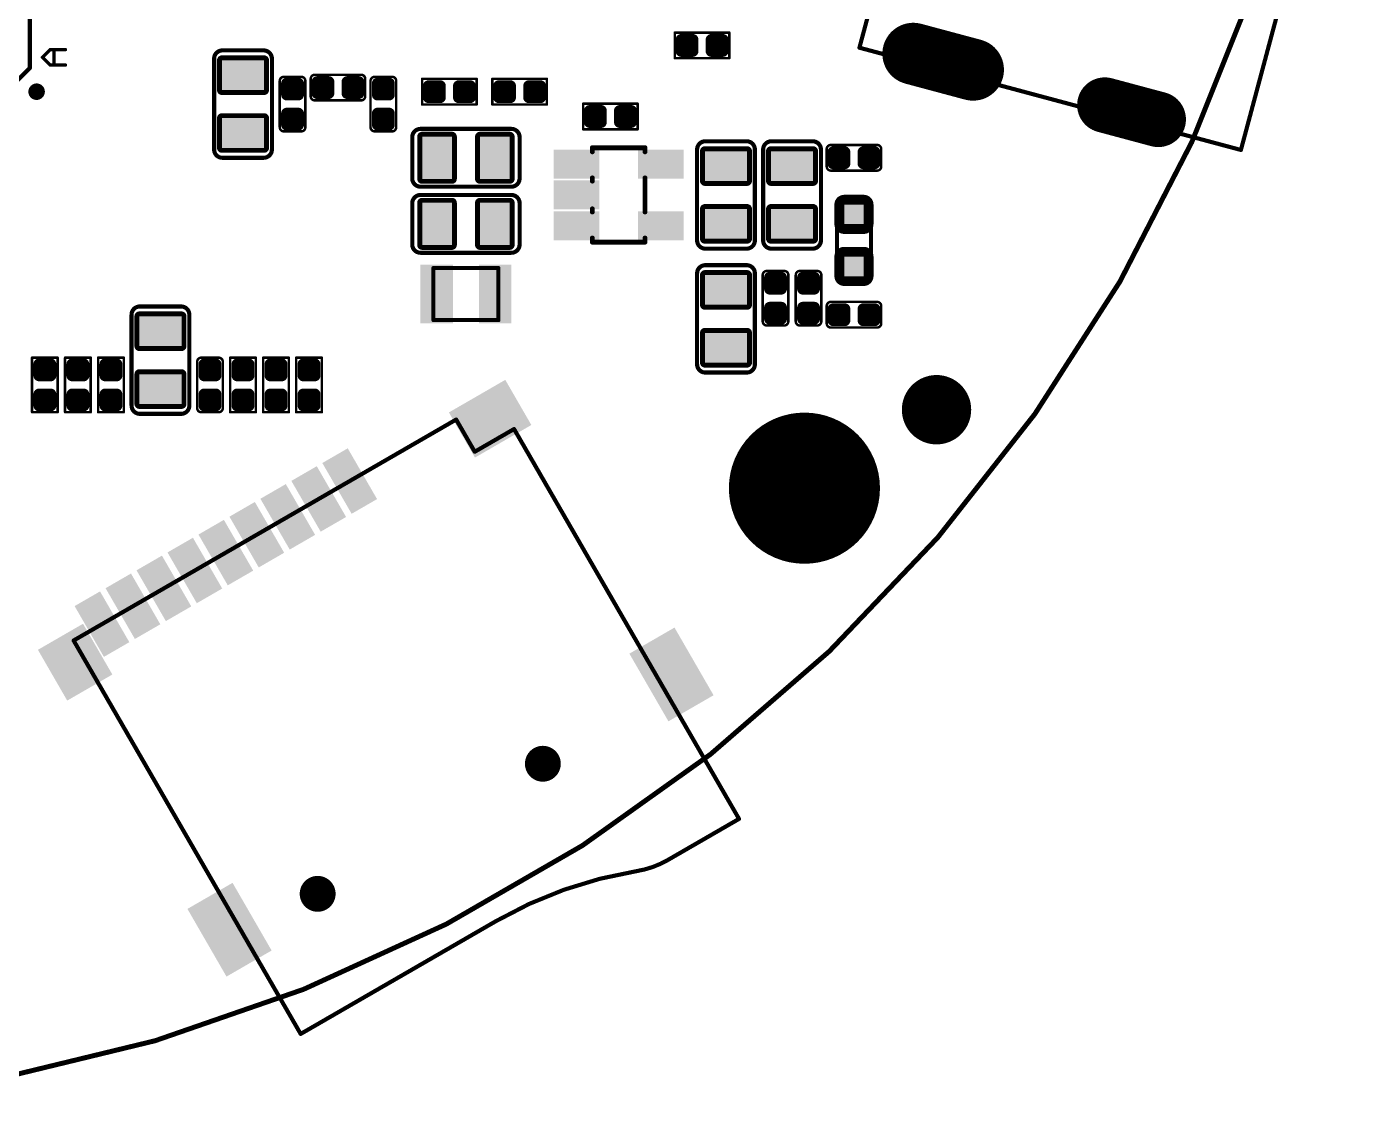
# Model space of a CAD drawing. Extents: x -51 to 158, y -52 to 51.
# Drawn here: x 10.37 to 51.66, y -50.88 to -17.56 of the extents above; entities that cross this region are included whole.
import ezdxf

# ---------------------------------------------------------------- set-up
doc = ezdxf.new("R2010")
doc.units = 0
for name, color, linetype in [('20', 213, 'CONTINUOUS'), ('21', 253, 'CONTINUOUS'), ('25', 253, 'CONTINUOUS'), ('29', 253, 'CONTINUOUS')]:
    doc.layers.add(name, color=color, linetype=linetype)

# ---------------------------------------------------------------- blocks, each defined once
blk = doc.blocks.new('RECT195072X256032R25')
at = {"const_width": 0.1524}
blk.add_lwpolyline([(0.5334, -0.6477), (0.5334, 0.6477, 0.4142), (0.4572, 0.7239), (-0.4572, 0.7239, 0.4142), (-0.5334, 0.6477), (-0.5334, -0.6477, 0.4142), (-0.4572, -0.7239), (0.4572, -0.7239, 0.4142)], format="xyb", close=True, dxfattribs=at)
blk.add_solid([(-0.4826, -0.6731), (0.4826, -0.6731), (-0.4826, 0.6731), (0.4826, 0.6731)])
blk = doc.blocks.new('RECT112512X112512R50')
at = {"const_width": 0.1758}
blk.add_lwpolyline([(0.2637, -0.1758), (0.2637, 0.1758, 0.4142), (0.1758, 0.2637), (-0.1758, 0.2637, 0.4142), (-0.2637, 0.1758), (-0.2637, -0.1758, 0.4142), (-0.1758, -0.2637), (0.1758, -0.2637, 0.4142)], format="xyb", close=True, dxfattribs=at)
blk.add_solid([(-0.2012, -0.2012), (0.2012, -0.2012), (-0.2012, 0.2012), (0.2012, 0.2012)])
blk = doc.blocks.new('RECT192512X192512R50')
at = {"const_width": 0.3008}
blk.add_lwpolyline([(0.4512, -0.3008), (0.4512, 0.3008, 0.4142), (0.3008, 0.4512), (-0.3008, 0.4512, 0.4142), (-0.4512, 0.3008), (-0.4512, -0.3008, 0.4142), (-0.3008, -0.4512), (0.3008, -0.4512, 0.4142)], format="xyb", close=True, dxfattribs=at)
blk.add_solid([(-0.3262, -0.3262), (0.3262, -0.3262), (-0.3262, 0.3262), (0.3262, 0.3262)])
blk = doc.blocks.new('PIE')
at = {"const_width": 0.5}
blk.add_lwpolyline([(0, -0.25, 1), (0, 0.25, 1), (0, -0.25)], format="xyb", dxfattribs=at)
blk = doc.blocks.new('RECT')
blk.add_solid([(-0.5, -0.5), (0.5, -0.5), (-0.5, 0.5), (0.5, 0.5)])
blk = doc.blocks.new('LONGP100')
at = {"const_width": 1}
blk.add_lwpolyline([(-0.5, 0), (0.5, 0)], dxfattribs=at)
at = {"const_width": 0.5}
for points in [[(-0.5, 0.25, 1), (-0.5, -0.25)], [(0.5, -0.25, 1), (0.5, 0.25)]]:
    blk.add_lwpolyline(points, format="xyb", dxfattribs=at)
blk = doc.blocks.new('ROUNDP')
at = {"const_width": 0.5}
blk.add_lwpolyline([(0, -0.25, 1), (0, 0.25, 1), (0, -0.25)], format="xyb", dxfattribs=at)

msp = doc.modelspace()

# ---------------------------------------------------------------- linework, layer by layer
at = {"layer": '20', "const_width": 0.1524}
msp.add_lwpolyline([(0, -50.8, 1), (0, 50.8, 1), (0, -50.8)], format="xyb", dxfattribs=at)
at = {"layer": '20'}
for centre in [(26.2429, -40.2243), (19.3147, -44.2243)]:
    msp.add_circle(centre, 0.45, dxfattribs=at)
at = {"layer": '21'}
for points, const_width in [([(10.46, -18.8282), (10.46, 1.65)], 0.127), ([(51.6005, -6.8605), (47.7182, -21.3494)], 0.127), ([(35.9822, -18.2048), (36.3705, -16.7559)], 0.127), ([(30.3014, -17.7404), (31.9794, -17.7404)], 0.0762), ([(30.3014, -18.5294), (30.3014, -17.7404)], 0.0762), ([(31.9794, -17.7404), (31.9794, -18.5294)], 0.0762), ([(47.7182, -21.3494), (35.9822, -18.2048)], 0.127), ([(10.8452, -18.5011), (11.0825, -18.2639)], 0.1016), ([(11.0825, -18.7384), (10.8452, -18.5011)], 0.1016), ([(11.0825, -18.2639), (11.557, -18.2639)], 0.1016), ([(11.2011, -18.7384), (11.2011, -18.2639)], 0.1016), ([(16.129, -21.336), (16.129, -18.542)], 0.127), ([(16.383, -18.288), (17.653, -18.288)], 0.127), ([(17.907, -18.542), (17.907, -21.336)], 0.127), ([(31.9794, -18.5294), (30.3014, -18.5294)], 0.0762), ([(9.9382, -19.35), (10.46, -18.8282)], 0.127), ([(11.557, -18.7384), (11.0825, -18.7384)], 0.1016), ([(18.1475, -20.651), (18.1475, -19.227)], 0.0762), ([(18.2745, -19.1), (18.8095, -19.1)], 0.0762), ([(18.9365, -19.227), (18.9365, -20.651)], 0.0762), ([(19.1, -19.6985), (19.1, -19.1635)], 0.0762), ([(19.227, -19.0365), (20.651, -19.0365)], 0.0762), ([(20.778, -19.1635), (20.778, -19.6985)], 0.0762), ([(20.9415, -20.651), (20.9415, -19.227)], 0.0762), ([(21.0685, -19.1), (21.6035, -19.1)], 0.0762), ([(21.7305, -19.227), (21.7305, -20.651)], 0.0762), ([(22.529, -19.9525), (22.529, -19.1635)], 0.0762), ([(22.529, -19.1635), (24.207, -19.1635)], 0.0762), ([(24.207, -19.1635), (24.207, -19.9525)], 0.0762), ([(24.688, -19.9525), (24.688, -19.1635)], 0.0762), ([(24.688, -19.1635), (26.366, -19.1635)], 0.0762), ([(26.366, -19.1635), (26.366, -19.9525)], 0.0762), ([(20.651, -19.8255), (19.227, -19.8255)], 0.0762), ([(24.207, -19.9525), (22.529, -19.9525)], 0.0762), ([(26.366, -19.9525), (24.688, -19.9525)], 0.0762), ([(27.482, -20.7145), (27.482, -19.9255)], 0.0762), ([(27.482, -19.9255), (29.16, -19.9255)], 0.0762), ([(29.16, -19.9255), (29.16, -20.7145)], 0.0762), ([(22.479, -20.701), (25.273, -20.701)], 0.127), ([(18.8095, -20.778), (18.2745, -20.778)], 0.0762), ([(21.6035, -20.778), (21.0685, -20.778)], 0.0762), ([(22.225, -22.225), (22.225, -20.955)], 0.127), ([(25.527, -20.955), (25.527, -22.225)], 0.127), ([(29.16, -20.7145), (27.482, -20.7145)], 0.0762), ([(31.242, -21.082), (32.512, -21.082)], 0.127), ([(33.274, -21.082), (34.544, -21.082)], 0.127), ([(27.7646, -21.283), (29.3854, -21.283)], 0.1524), ([(27.7646, -21.4054), (27.7646, -21.283)], 0.1524), ([(29.3854, -21.283), (29.3854, -21.4054)], 0.1524), ([(30.988, -24.13), (30.988, -21.336)], 0.127), ([(32.766, -21.336), (32.766, -24.13)], 0.127), ([(33.02, -24.13), (33.02, -21.336)], 0.127), ([(34.798, -21.336), (34.798, -24.13)], 0.127), ([(34.975, -21.8575), (34.975, -21.3225)], 0.0762), ([(35.102, -21.1955), (36.526, -21.1955)], 0.0762), ([(36.653, -21.3225), (36.653, -21.8575)], 0.0762), ([(17.653, -21.59), (16.383, -21.59)], 0.127), ([(27.7646, -22.3054), (27.7646, -22.2106)], 0.1524), ([(29.3854, -22.2106), (29.3854, -23.2554)], 0.1524), ([(36.526, -21.9845), (35.102, -21.9845)], 0.0762), ([(25.273, -22.479), (22.479, -22.479)], 0.127), ([(22.479, -22.733), (25.273, -22.733)], 0.127), ([(22.225, -24.257), (22.225, -22.987)], 0.127), ([(25.527, -22.987), (25.527, -24.257)], 0.127), ([(27.7646, -23.2554), (27.7646, -23.1606)], 0.1524), ([(35.289, -23.713), (35.289, -24.547)], 0.127), ([(36.339, -24.547), (36.339, -23.713)], 0.127), ([(27.7646, -24.183), (27.7646, -24.0606)], 0.1524), ([(29.3854, -24.183), (27.7646, -24.183)], 0.1524), ([(29.3854, -24.0606), (29.3854, -24.183)], 0.1524), ([(32.512, -24.384), (31.242, -24.384)], 0.127), ([(34.544, -24.384), (33.274, -24.384)], 0.127), ([(25.273, -24.511), (22.479, -24.511)], 0.127), ([(24.876, -24.981), (22.876, -24.981)], 0.127), ([(22.876, -24.981), (22.876, -26.581)], 0.127), ([(24.876, -26.581), (24.876, -24.981)], 0.127), ([(30.988, -27.94), (30.988, -25.146)], 0.127), ([(31.242, -24.892), (32.512, -24.892)], 0.127), ([(32.766, -25.146), (32.766, -27.94)], 0.127), ([(33.0065, -26.62), (33.0065, -25.196)], 0.0762), ([(33.1335, -25.069), (33.6685, -25.069)], 0.0762), ([(33.7955, -25.196), (33.7955, -26.62)], 0.0762), ([(34.0225, -26.62), (34.0225, -25.196)], 0.0762), ([(34.1495, -25.069), (34.6845, -25.069)], 0.0762), ([(34.8115, -25.196), (34.8115, -26.62)], 0.0762), ([(35.102, -26.0215), (36.526, -26.0215)], 0.0762), ([(13.589, -29.21), (13.589, -26.416)], 0.127), ([(13.843, -26.162), (15.113, -26.162)], 0.127), ([(15.367, -26.416), (15.367, -29.21)], 0.127), ([(34.975, -26.6835), (34.975, -26.1485)], 0.0762), ([(36.653, -26.1485), (36.653, -26.6835)], 0.0762), ([(22.876, -26.581), (24.876, -26.581)], 0.127), ([(33.6685, -26.747), (33.1335, -26.747)], 0.0762), ([(34.6845, -26.747), (34.1495, -26.747)], 0.0762), ([(36.526, -26.8105), (35.102, -26.8105)], 0.0762), ([(10.5275, -29.414), (10.5275, -27.736)], 0.0762), ([(10.5275, -27.736), (11.3165, -27.736)], 0.0762), ([(11.3165, -27.736), (11.3165, -29.414)], 0.0762), ([(11.5435, -29.414), (11.5435, -27.736)], 0.0762), ([(11.5435, -27.736), (12.3325, -27.736)], 0.0762), ([(12.3325, -27.736), (12.3325, -29.414)], 0.0762), ([(12.5595, -29.414), (12.5595, -27.736)], 0.0762), ([(12.5595, -27.736), (13.3485, -27.736)], 0.0762), ([(13.3485, -27.736), (13.3485, -29.414)], 0.0762), ([(15.6075, -29.287), (15.6075, -27.863)], 0.0762), ([(15.7345, -27.736), (16.2695, -27.736)], 0.0762), ([(16.3965, -27.863), (16.3965, -29.287)], 0.0762), ([(16.6235, -29.414), (16.6235, -27.736)], 0.0762), ([(16.6235, -27.736), (17.4125, -27.736)], 0.0762), ([(17.4125, -27.736), (17.4125, -29.414)], 0.0762), ([(17.6395, -29.414), (17.6395, -27.736)], 0.0762), ([(17.6395, -27.736), (18.4285, -27.736)], 0.0762), ([(18.4285, -27.736), (18.4285, -29.414)], 0.0762), ([(18.6555, -29.414), (18.6555, -27.736)], 0.0762), ([(18.6555, -27.736), (19.4445, -27.736)], 0.0762), ([(19.4445, -27.736), (19.4445, -29.414)], 0.0762), ([(32.512, -28.194), (31.242, -28.194)], 0.127), ([(11.3165, -29.414), (10.5275, -29.414)], 0.0762), ([(12.3325, -29.414), (11.5435, -29.414)], 0.0762), ([(11.8069, -36.4345), (23.5754, -29.64)], 0.127), ([(13.3485, -29.414), (12.5595, -29.414)], 0.0762), ([(15.113, -29.464), (13.843, -29.464)], 0.127), ([(16.2695, -29.414), (15.7345, -29.414)], 0.0762), ([(17.4125, -29.414), (16.6235, -29.414)], 0.0762), ([(18.4285, -29.414), (17.6395, -29.414)], 0.0762), ([(19.4445, -29.414), (18.6555, -29.414)], 0.0762), ([(23.5754, -29.64), (24.1469, -30.6299)], 0.127), ([(24.1469, -30.6299), (25.3567, -29.9314)], 0.127), ([(25.3567, -29.9314), (32.2782, -41.9198)], 0.127), ([(18.7919, -48.5329), (11.8069, -36.4345)], 0.127), ([(32.2782, -41.9198), (30.0862, -43.1853)], 0.127), ([(24.7969, -45.0659), (19.9897, -47.8414)], 0.127), ([(19.9897, -47.8414), (18.7919, -48.5329)], 0.127)]:
    msp.add_lwpolyline(points, dxfattribs=dict(at, const_width=const_width))
for points, const_width in [([(30.3204, -17.7404, 1), (30.2823, -17.7404)], 0.0381), ([(30.3014, -17.7213, 1), (30.3014, -17.7594)], 0.0381), ([(31.9984, -17.7404, 1), (31.9603, -17.7404)], 0.0381), ([(31.9794, -17.7594, 1), (31.9794, -17.7213)], 0.0381), ([(35.9905, -18.1741, 1), (35.974, -18.2354)], 0.0635), ([(35.9516, -18.1965, 1), (36.0129, -18.213)], 0.0635), ([(10.8632, -18.4832, 1), (10.8272, -18.5191)], 0.0508), ([(10.8272, -18.4832, 1), (10.8632, -18.5191)], 0.0508), ([(11.0825, -18.2385, 1), (11.0825, -18.2893)], 0.0508), ([(11.1004, -18.2818, 1), (11.0645, -18.2459)], 0.0508), ([(11.2265, -18.2639, 1), (11.1757, -18.2639)], 0.0508), ([(11.557, -18.2893, 1), (11.557, -18.2385)], 0.0508), ([(16.383, -18.288, 0.4142), (16.129, -18.542)], 0.127), ([(16.1608, -18.542, 1), (16.0973, -18.542)], 0.0635), ([(16.0973, -18.542, 1), (16.1608, -18.542)], 0.0635), ([(16.383, -18.2563, 1), (16.383, -18.3197)], 0.0635), ([(16.383, -18.3197, 1), (16.383, -18.2563)], 0.0635), ([(17.907, -18.542, 0.4142), (17.653, -18.288)], 0.127), ([(17.653, -18.2563, 1), (17.653, -18.3197)], 0.0635), ([(17.653, -18.3197, 1), (17.653, -18.2563)], 0.0635), ([(17.9387, -18.542, 1), (17.8753, -18.542)], 0.0635), ([(17.8753, -18.542, 1), (17.9387, -18.542)], 0.0635), ([(30.2823, -18.5294, 1), (30.3204, -18.5294)], 0.0381), ([(30.3014, -18.5103, 1), (30.3014, -18.5484)], 0.0381), ([(31.9603, -18.5294, 1), (31.9984, -18.5294)], 0.0381), ([(31.9794, -18.5484, 1), (31.9794, -18.5103)], 0.0381), ([(10.4283, -18.8282, 1), (10.4918, -18.8282)], 0.0635), ([(10.4825, -18.8506, 1), (10.4375, -18.8057)], 0.0635), ([(11.0825, -18.713, 1), (11.0825, -18.7638)], 0.0508), ([(11.0645, -18.7564, 1), (11.1004, -18.7204)], 0.0508), ([(11.1757, -18.7384, 1), (11.2265, -18.7384)], 0.0508), ([(11.557, -18.7638, 1), (11.557, -18.713)], 0.0508), ([(18.2745, -19.1, 0.4142), (18.1475, -19.227)], 0.0762), ([(18.1666, -19.227, 1), (18.1285, -19.227)], 0.0381), ([(18.1285, -19.227, 1), (18.1666, -19.227)], 0.0381), ([(18.2745, -19.081, 1), (18.2745, -19.1191)], 0.0381), ([(18.2745, -19.1191, 1), (18.2745, -19.081)], 0.0381), ([(18.9365, -19.227, 0.4142), (18.8095, -19.1)], 0.0762), ([(18.8095, -19.081, 1), (18.8095, -19.1191)], 0.0381), ([(18.8095, -19.1191, 1), (18.8095, -19.081)], 0.0381), ([(18.9556, -19.227, 1), (18.9175, -19.227)], 0.0381), ([(18.9175, -19.227, 1), (18.9556, -19.227)], 0.0381), ([(19.227, -19.0365, 0.4142), (19.1, -19.1635)], 0.0762), ([(19.1191, -19.1635, 1), (19.081, -19.1635)], 0.0381), ([(19.081, -19.1635, 1), (19.1191, -19.1635)], 0.0381), ([(19.227, -19.0175, 1), (19.227, -19.0556)], 0.0381), ([(19.227, -19.0556, 1), (19.227, -19.0175)], 0.0381), ([(20.778, -19.1635, 0.4142), (20.651, -19.0365)], 0.0762), ([(20.651, -19.0175, 1), (20.651, -19.0556)], 0.0381), ([(20.651, -19.0556, 1), (20.651, -19.0175)], 0.0381), ([(20.7971, -19.1635, 1), (20.759, -19.1635)], 0.0381), ([(20.759, -19.1635, 1), (20.7971, -19.1635)], 0.0381), ([(21.0685, -19.1, 0.4142), (20.9415, -19.227)], 0.0762), ([(20.9606, -19.227, 1), (20.9225, -19.227)], 0.0381), ([(20.9225, -19.227, 1), (20.9606, -19.227)], 0.0381), ([(21.0685, -19.081, 1), (21.0685, -19.1191)], 0.0381), ([(21.0685, -19.1191, 1), (21.0685, -19.081)], 0.0381), ([(21.7305, -19.227, 0.4142), (21.6035, -19.1)], 0.0762), ([(21.6035, -19.081, 1), (21.6035, -19.1191)], 0.0381), ([(21.6035, -19.1191, 1), (21.6035, -19.081)], 0.0381), ([(21.7496, -19.227, 1), (21.7115, -19.227)], 0.0381), ([(21.7115, -19.227, 1), (21.7496, -19.227)], 0.0381), ([(22.548, -19.1635, 1), (22.5099, -19.1635)], 0.0381), ([(22.529, -19.1445, 1), (22.529, -19.1826)], 0.0381), ([(24.2261, -19.1635, 1), (24.188, -19.1635)], 0.0381), ([(24.207, -19.1826, 1), (24.207, -19.1445)], 0.0381), ([(24.688, -19.1445, 1), (24.688, -19.1826)], 0.0381), ([(24.7071, -19.1635, 1), (24.669, -19.1635)], 0.0381), ([(26.385, -19.1635, 1), (26.3469, -19.1635)], 0.0381), ([(26.366, -19.1826, 1), (26.366, -19.1445)], 0.0381), ([(19.1, -19.6985, 0.4142), (19.227, -19.8255)], 0.0762), ([(19.1191, -19.6985, 1), (19.081, -19.6985)], 0.0381), ([(19.081, -19.6985, 1), (19.1191, -19.6985)], 0.0381), ([(19.227, -19.8065, 1), (19.227, -19.8446)], 0.0381), ([(19.227, -19.8446, 1), (19.227, -19.8065)], 0.0381), ([(20.651, -19.8255, 0.4142), (20.778, -19.6985)], 0.0762), ([(20.651, -19.8065, 1), (20.651, -19.8446)], 0.0381), ([(20.651, -19.8446, 1), (20.651, -19.8065)], 0.0381), ([(20.7971, -19.6985, 1), (20.759, -19.6985)], 0.0381), ([(20.759, -19.6985, 1), (20.7971, -19.6985)], 0.0381), ([(22.5099, -19.9525, 1), (22.548, -19.9525)], 0.0381), ([(22.529, -19.9335, 1), (22.529, -19.9716)], 0.0381), ([(24.188, -19.9525, 1), (24.2261, -19.9525)], 0.0381), ([(24.207, -19.9716, 1), (24.207, -19.9335)], 0.0381), ([(24.688, -19.9335, 1), (24.688, -19.9716)], 0.0381), ([(24.669, -19.9525, 1), (24.7071, -19.9525)], 0.0381), ([(26.3469, -19.9525, 1), (26.385, -19.9525)], 0.0381), ([(26.366, -19.9716, 1), (26.366, -19.9335)], 0.0381), ([(27.482, -19.9064, 1), (27.482, -19.9445)], 0.0381), ([(27.5011, -19.9255, 1), (27.463, -19.9255)], 0.0381), ([(29.1791, -19.9255, 1), (29.141, -19.9255)], 0.0381), ([(29.16, -19.9445, 1), (29.16, -19.9064)], 0.0381), ([(18.1475, -20.651, 0.4142), (18.2745, -20.778)], 0.0762), ([(18.1666, -20.651, 1), (18.1285, -20.651)], 0.0381), ([(18.1285, -20.651, 1), (18.1666, -20.651)], 0.0381), ([(18.8095, -20.778, 0.4142), (18.9365, -20.651)], 0.0762), ([(18.9556, -20.651, 1), (18.9175, -20.651)], 0.0381), ([(18.9175, -20.651, 1), (18.9556, -20.651)], 0.0381), ([(20.9415, -20.651, 0.4142), (21.0685, -20.778)], 0.0762), ([(20.9606, -20.651, 1), (20.9225, -20.651)], 0.0381), ([(20.9225, -20.651, 1), (20.9606, -20.651)], 0.0381), ([(21.6035, -20.778, 0.4142), (21.7305, -20.651)], 0.0762), ([(21.7496, -20.651, 1), (21.7115, -20.651)], 0.0381), ([(21.7115, -20.651, 1), (21.7496, -20.651)], 0.0381), ([(22.479, -20.701, 0.4142), (22.225, -20.955)], 0.127), ([(22.479, -20.6693, 1), (22.479, -20.7327)], 0.0635), ([(22.479, -20.7327, 1), (22.479, -20.6693)], 0.0635), ([(25.527, -20.955, 0.4142), (25.273, -20.701)], 0.127), ([(25.273, -20.6693, 1), (25.273, -20.7327)], 0.0635), ([(25.273, -20.7327, 1), (25.273, -20.6693)], 0.0635), ([(18.2745, -20.759, 1), (18.2745, -20.7971)], 0.0381), ([(18.2745, -20.7971, 1), (18.2745, -20.759)], 0.0381), ([(18.8095, -20.759, 1), (18.8095, -20.7971)], 0.0381), ([(18.8095, -20.7971, 1), (18.8095, -20.759)], 0.0381), ([(21.0685, -20.759, 1), (21.0685, -20.7971)], 0.0381), ([(21.0685, -20.7971, 1), (21.0685, -20.759)], 0.0381), ([(21.6035, -20.759, 1), (21.6035, -20.7971)], 0.0381), ([(21.6035, -20.7971, 1), (21.6035, -20.759)], 0.0381), ([(22.2568, -20.955, 1), (22.1933, -20.955)], 0.0635), ([(22.1933, -20.955, 1), (22.2568, -20.955)], 0.0635), ([(25.5587, -20.955, 1), (25.4953, -20.955)], 0.0635), ([(25.4953, -20.955, 1), (25.5587, -20.955)], 0.0635), ([(27.482, -20.6955, 1), (27.482, -20.7336)], 0.0381), ([(27.463, -20.7145, 1), (27.5011, -20.7145)], 0.0381), ([(29.141, -20.7145, 1), (29.1791, -20.7145)], 0.0381), ([(29.16, -20.7336, 1), (29.16, -20.6955)], 0.0381), ([(31.242, -21.082, 0.4142), (30.988, -21.336)], 0.127), ([(31.242, -21.0503, 1), (31.242, -21.1137)], 0.0635), ([(31.242, -21.1137, 1), (31.242, -21.0503)], 0.0635), ([(32.766, -21.336, 0.4142), (32.512, -21.082)], 0.127), ([(32.512, -21.0503, 1), (32.512, -21.1137)], 0.0635), ([(32.512, -21.1137, 1), (32.512, -21.0503)], 0.0635), ([(33.274, -21.082, 0.4142), (33.02, -21.336)], 0.127), ([(33.274, -21.0503, 1), (33.274, -21.1137)], 0.0635), ([(33.274, -21.1137, 1), (33.274, -21.0503)], 0.0635), ([(34.798, -21.336, 0.4142), (34.544, -21.082)], 0.127), ([(34.544, -21.0503, 1), (34.544, -21.1137)], 0.0635), ([(34.544, -21.1137, 1), (34.544, -21.0503)], 0.0635), ([(16.129, -21.336, 0.4142), (16.383, -21.59)], 0.127), ([(16.1608, -21.336, 1), (16.0973, -21.336)], 0.0635), ([(16.0973, -21.336, 1), (16.1608, -21.336)], 0.0635), ([(17.653, -21.59, 0.4142), (17.907, -21.336)], 0.127), ([(17.9387, -21.336, 1), (17.8753, -21.336)], 0.0635), ([(17.8753, -21.336, 1), (17.9387, -21.336)], 0.0635), ([(27.7646, -21.2449, 1), (27.7646, -21.3211)], 0.0762), ([(27.8027, -21.283, 1), (27.7265, -21.283)], 0.0762), ([(27.7265, -21.4054, 1), (27.8027, -21.4054)], 0.0762), ([(29.4235, -21.283, 1), (29.3473, -21.283)], 0.0762), ([(29.3473, -21.4054, 1), (29.4235, -21.4054)], 0.0762), ([(29.3854, -21.3211, 1), (29.3854, -21.2449)], 0.0762), ([(31.0198, -21.336, 1), (30.9563, -21.336)], 0.0635), ([(30.9563, -21.336, 1), (31.0198, -21.336)], 0.0635), ([(32.7978, -21.336, 1), (32.7342, -21.336)], 0.0635), ([(32.7342, -21.336, 1), (32.7978, -21.336)], 0.0635), ([(33.0518, -21.336, 1), (32.9883, -21.336)], 0.0635), ([(32.9883, -21.336, 1), (33.0518, -21.336)], 0.0635), ([(34.8298, -21.336, 1), (34.7662, -21.336)], 0.0635), ([(34.7662, -21.336, 1), (34.8298, -21.336)], 0.0635), ([(35.102, -21.1955, 0.4142), (34.975, -21.3225)], 0.0762), ([(34.9941, -21.3225, 1), (34.956, -21.3225)], 0.0381), ([(34.956, -21.3225, 1), (34.9941, -21.3225)], 0.0381), ([(35.102, -21.1765, 1), (35.102, -21.2146)], 0.0381), ([(35.102, -21.2146, 1), (35.102, -21.1765)], 0.0381), ([(36.653, -21.3225, 0.4142), (36.526, -21.1955)], 0.0762), ([(36.526, -21.1765, 1), (36.526, -21.2146)], 0.0381), ([(36.526, -21.2146, 1), (36.526, -21.1765)], 0.0381), ([(36.672, -21.3225, 1), (36.6339, -21.3225)], 0.0381), ([(36.6339, -21.3225, 1), (36.672, -21.3225)], 0.0381), ([(47.6876, -21.3412, 1), (47.7489, -21.3576)], 0.0635), ([(47.71, -21.3801, 1), (47.7265, -21.3187)], 0.0635), ([(16.383, -21.5583, 1), (16.383, -21.6217)], 0.0635), ([(16.383, -21.6217, 1), (16.383, -21.5583)], 0.0635), ([(17.653, -21.5583, 1), (17.653, -21.6217)], 0.0635), ([(17.653, -21.6217, 1), (17.653, -21.5583)], 0.0635), ([(34.975, -21.8575, 0.4142), (35.102, -21.9845)], 0.0762), ([(34.9941, -21.8575, 1), (34.956, -21.8575)], 0.0381), ([(34.956, -21.8575, 1), (34.9941, -21.8575)], 0.0381), ([(36.526, -21.9845, 0.4142), (36.653, -21.8575)], 0.0762), ([(36.672, -21.8575, 1), (36.6339, -21.8575)], 0.0381), ([(36.6339, -21.8575, 1), (36.672, -21.8575)], 0.0381), ([(22.225, -22.225, 0.4142), (22.479, -22.479)], 0.127), ([(22.2568, -22.225, 1), (22.1933, -22.225)], 0.0635), ([(22.1933, -22.225, 1), (22.2568, -22.225)], 0.0635), ([(25.273, -22.479, 0.4142), (25.527, -22.225)], 0.127), ([(25.5587, -22.225, 1), (25.4953, -22.225)], 0.0635), ([(25.4953, -22.225, 1), (25.5587, -22.225)], 0.0635), ([(27.8027, -22.2106, 1), (27.7265, -22.2106)], 0.0762), ([(27.7265, -22.3054, 1), (27.8027, -22.3054)], 0.0762), ([(29.4235, -22.2106, 1), (29.3473, -22.2106)], 0.0762), ([(35.102, -21.9655, 1), (35.102, -22.0036)], 0.0381), ([(35.102, -22.0036, 1), (35.102, -21.9655)], 0.0381), ([(36.526, -21.9655, 1), (36.526, -22.0036)], 0.0381), ([(36.526, -22.0036, 1), (36.526, -21.9655)], 0.0381), ([(22.479, -22.733, 0.4142), (22.225, -22.987)], 0.127), ([(22.479, -22.4473, 1), (22.479, -22.5108)], 0.0635), ([(22.479, -22.7013, 1), (22.479, -22.7647)], 0.0635), ([(22.479, -22.5108, 1), (22.479, -22.4473)], 0.0635), ([(22.479, -22.7647, 1), (22.479, -22.7013)], 0.0635), ([(25.273, -22.4473, 1), (25.273, -22.5108)], 0.0635), ([(25.527, -22.987, 0.4142), (25.273, -22.733)], 0.127), ([(25.273, -22.7013, 1), (25.273, -22.7647)], 0.0635), ([(25.273, -22.5108, 1), (25.273, -22.4473)], 0.0635), ([(25.273, -22.7647, 1), (25.273, -22.7013)], 0.0635), ([(22.2568, -22.987, 1), (22.1933, -22.987)], 0.0635), ([(22.1933, -22.987, 1), (22.2568, -22.987)], 0.0635), ([(25.5587, -22.987, 1), (25.4953, -22.987)], 0.0635), ([(25.4953, -22.987, 1), (25.5587, -22.987)], 0.0635), ([(27.8027, -23.1606, 1), (27.7265, -23.1606)], 0.0762), ([(27.7265, -23.2554, 1), (27.8027, -23.2554)], 0.0762), ([(29.3473, -23.2554, 1), (29.4235, -23.2554)], 0.0762), ([(35.3208, -23.713, 1), (35.2572, -23.713)], 0.0635), ([(36.3708, -23.713, 1), (36.3072, -23.713)], 0.0635), ([(22.225, -24.257, 0.4142), (22.479, -24.511)], 0.127), ([(22.2568, -24.257, 1), (22.1933, -24.257)], 0.0635), ([(22.1933, -24.257, 1), (22.2568, -24.257)], 0.0635), ([(25.273, -24.511, 0.4142), (25.527, -24.257)], 0.127), ([(25.5587, -24.257, 1), (25.4953, -24.257)], 0.0635), ([(25.4953, -24.257, 1), (25.5587, -24.257)], 0.0635), ([(27.8027, -24.0606, 1), (27.7265, -24.0606)], 0.0762), ([(27.7646, -24.1449, 1), (27.7646, -24.2211)], 0.0762), ([(27.7265, -24.183, 1), (27.8027, -24.183)], 0.0762), ([(29.4235, -24.0606, 1), (29.3473, -24.0606)], 0.0762), ([(29.3473, -24.183, 1), (29.4235, -24.183)], 0.0762), ([(29.3854, -24.2211, 1), (29.3854, -24.1449)], 0.0762), ([(30.988, -24.13, 0.4142), (31.242, -24.384)], 0.127), ([(31.0198, -24.13, 1), (30.9563, -24.13)], 0.0635), ([(30.9563, -24.13, 1), (31.0198, -24.13)], 0.0635), ([(31.242, -24.3523, 1), (31.242, -24.4157)], 0.0635), ([(31.242, -24.4157, 1), (31.242, -24.3523)], 0.0635), ([(32.512, -24.384, 0.4142), (32.766, -24.13)], 0.127), ([(32.512, -24.3523, 1), (32.512, -24.4157)], 0.0635), ([(32.512, -24.4157, 1), (32.512, -24.3523)], 0.0635), ([(32.7978, -24.13, 1), (32.7342, -24.13)], 0.0635), ([(32.7342, -24.13, 1), (32.7978, -24.13)], 0.0635), ([(33.02, -24.13, 0.4142), (33.274, -24.384)], 0.127), ([(33.0518, -24.13, 1), (32.9883, -24.13)], 0.0635), ([(32.9883, -24.13, 1), (33.0518, -24.13)], 0.0635), ([(33.274, -24.3523, 1), (33.274, -24.4157)], 0.0635), ([(33.274, -24.4157, 1), (33.274, -24.3523)], 0.0635), ([(34.544, -24.384, 0.4142), (34.798, -24.13)], 0.127), ([(34.544, -24.3523, 1), (34.544, -24.4157)], 0.0635), ([(34.544, -24.4157, 1), (34.544, -24.3523)], 0.0635), ([(34.8298, -24.13, 1), (34.7662, -24.13)], 0.0635), ([(34.7662, -24.13, 1), (34.8298, -24.13)], 0.0635), ([(22.479, -24.4793, 1), (22.479, -24.5428)], 0.0635), ([(22.479, -24.5428, 1), (22.479, -24.4793)], 0.0635), ([(25.273, -24.4793, 1), (25.273, -24.5428)], 0.0635), ([(25.273, -24.5428, 1), (25.273, -24.4793)], 0.0635), ([(35.2572, -24.547, 1), (35.3208, -24.547)], 0.0635), ([(36.3072, -24.547, 1), (36.3708, -24.547)], 0.0635), ([(22.9078, -24.981, 1), (22.8443, -24.981)], 0.0635), ([(22.876, -24.9493, 1), (22.876, -25.0128)], 0.0635), ([(24.9078, -24.981, 1), (24.8443, -24.981)], 0.0635), ([(24.876, -25.0128, 1), (24.876, -24.9493)], 0.0635), ([(31.242, -24.892, 0.4142), (30.988, -25.146)], 0.127), ([(31.0198, -25.146, 1), (30.9563, -25.146)], 0.0635), ([(30.9563, -25.146, 1), (31.0198, -25.146)], 0.0635), ([(31.242, -24.8603, 1), (31.242, -24.9237)], 0.0635), ([(31.242, -24.9237, 1), (31.242, -24.8603)], 0.0635), ([(32.766, -25.146, 0.4142), (32.512, -24.892)], 0.127), ([(32.512, -24.8603, 1), (32.512, -24.9237)], 0.0635), ([(32.512, -24.9237, 1), (32.512, -24.8603)], 0.0635), ([(32.7978, -25.146, 1), (32.7342, -25.146)], 0.0635), ([(32.7342, -25.146, 1), (32.7978, -25.146)], 0.0635), ([(33.1335, -25.069, 0.4142), (33.0065, -25.196)], 0.0762), ([(33.0256, -25.196, 1), (32.9875, -25.196)], 0.0381), ([(32.9875, -25.196, 1), (33.0256, -25.196)], 0.0381), ([(33.1335, -25.05, 1), (33.1335, -25.0881)], 0.0381), ([(33.1335, -25.0881, 1), (33.1335, -25.05)], 0.0381), ([(33.7955, -25.196, 0.4142), (33.6685, -25.069)], 0.0762), ([(33.6685, -25.05, 1), (33.6685, -25.0881)], 0.0381), ([(33.6685, -25.0881, 1), (33.6685, -25.05)], 0.0381), ([(33.8146, -25.196, 1), (33.7765, -25.196)], 0.0381), ([(33.7765, -25.196, 1), (33.8146, -25.196)], 0.0381), ([(34.1495, -25.069, 0.4142), (34.0225, -25.196)], 0.0762), ([(34.0416, -25.196, 1), (34.0035, -25.196)], 0.0381), ([(34.0035, -25.196, 1), (34.0416, -25.196)], 0.0381), ([(34.1495, -25.05, 1), (34.1495, -25.0881)], 0.0381), ([(34.1495, -25.0881, 1), (34.1495, -25.05)], 0.0381), ([(34.8115, -25.196, 0.4142), (34.6845, -25.069)], 0.0762), ([(34.6845, -25.05, 1), (34.6845, -25.0881)], 0.0381), ([(34.6845, -25.0881, 1), (34.6845, -25.05)], 0.0381), ([(34.8306, -25.196, 1), (34.7925, -25.196)], 0.0381), ([(34.7925, -25.196, 1), (34.8306, -25.196)], 0.0381), ([(35.102, -26.0215, 0.4142), (34.975, -26.1485)], 0.0762), ([(35.102, -26.0024, 1), (35.102, -26.0405)], 0.0381), ([(35.102, -26.0405, 1), (35.102, -26.0024)], 0.0381), ([(36.653, -26.1485, 0.4142), (36.526, -26.0215)], 0.0762), ([(36.526, -26.0024, 1), (36.526, -26.0405)], 0.0381), ([(36.526, -26.0405, 1), (36.526, -26.0024)], 0.0381), ([(13.6208, -26.416, 1), (13.5572, -26.416)], 0.0635), ([(13.5572, -26.416, 1), (13.6208, -26.416)], 0.0635), ([(13.843, -26.162, 0.4142), (13.589, -26.416)], 0.127), ([(13.843, -26.1303, 1), (13.843, -26.1938)], 0.0635), ([(13.843, -26.1938, 1), (13.843, -26.1303)], 0.0635), ([(15.367, -26.416, 0.4142), (15.113, -26.162)], 0.127), ([(15.113, -26.1303, 1), (15.113, -26.1938)], 0.0635), ([(15.113, -26.1938, 1), (15.113, -26.1303)], 0.0635), ([(15.3988, -26.416, 1), (15.3353, -26.416)], 0.0635), ([(15.3353, -26.416, 1), (15.3988, -26.416)], 0.0635), ([(34.9941, -26.1485, 1), (34.956, -26.1485)], 0.0381), ([(34.956, -26.1485, 1), (34.9941, -26.1485)], 0.0381), ([(36.672, -26.1485, 1), (36.6339, -26.1485)], 0.0381), ([(36.6339, -26.1485, 1), (36.672, -26.1485)], 0.0381), ([(22.8443, -26.581, 1), (22.9078, -26.581)], 0.0635), ([(22.876, -26.5493, 1), (22.876, -26.6127)], 0.0635), ([(24.8443, -26.581, 1), (24.9078, -26.581)], 0.0635), ([(24.876, -26.6127, 1), (24.876, -26.5493)], 0.0635), ([(33.0065, -26.62, 0.4142), (33.1335, -26.747)], 0.0762), ([(33.0256, -26.62, 1), (32.9875, -26.62)], 0.0381), ([(32.9875, -26.62, 1), (33.0256, -26.62)], 0.0381), ([(33.1335, -26.7279, 1), (33.1335, -26.766)], 0.0381), ([(33.1335, -26.766, 1), (33.1335, -26.7279)], 0.0381), ([(33.6685, -26.747, 0.4142), (33.7955, -26.62)], 0.0762), ([(33.6685, -26.7279, 1), (33.6685, -26.766)], 0.0381), ([(33.6685, -26.766, 1), (33.6685, -26.7279)], 0.0381), ([(33.8146, -26.62, 1), (33.7765, -26.62)], 0.0381), ([(33.7765, -26.62, 1), (33.8146, -26.62)], 0.0381), ([(34.0225, -26.62, 0.4142), (34.1495, -26.747)], 0.0762), ([(34.0416, -26.62, 1), (34.0035, -26.62)], 0.0381), ([(34.0035, -26.62, 1), (34.0416, -26.62)], 0.0381), ([(34.1495, -26.7279, 1), (34.1495, -26.766)], 0.0381), ([(34.1495, -26.766, 1), (34.1495, -26.7279)], 0.0381), ([(34.6845, -26.747, 0.4142), (34.8115, -26.62)], 0.0762), ([(34.6845, -26.7279, 1), (34.6845, -26.766)], 0.0381), ([(34.6845, -26.766, 1), (34.6845, -26.7279)], 0.0381), ([(34.8306, -26.62, 1), (34.7925, -26.62)], 0.0381), ([(34.7925, -26.62, 1), (34.8306, -26.62)], 0.0381), ([(34.975, -26.6835, 0.4142), (35.102, -26.8105)], 0.0762), ([(34.9941, -26.6835, 1), (34.956, -26.6835)], 0.0381), ([(34.956, -26.6835, 1), (34.9941, -26.6835)], 0.0381), ([(35.102, -26.7915, 1), (35.102, -26.8296)], 0.0381), ([(35.102, -26.8296, 1), (35.102, -26.7915)], 0.0381), ([(36.526, -26.8105, 0.4142), (36.653, -26.6835)], 0.0762), ([(36.526, -26.7915, 1), (36.526, -26.8296)], 0.0381), ([(36.526, -26.8296, 1), (36.526, -26.7915)], 0.0381), ([(36.672, -26.6835, 1), (36.6339, -26.6835)], 0.0381), ([(36.6339, -26.6835, 1), (36.672, -26.6835)], 0.0381), ([(10.5465, -27.736, 1), (10.5084, -27.736)], 0.0381), ([(10.5275, -27.717, 1), (10.5275, -27.7551)], 0.0381), ([(11.3356, -27.736, 1), (11.2975, -27.736)], 0.0381), ([(11.3165, -27.7551, 1), (11.3165, -27.717)], 0.0381), ([(11.5625, -27.736, 1), (11.5244, -27.736)], 0.0381), ([(11.5435, -27.717, 1), (11.5435, -27.7551)], 0.0381), ([(12.3516, -27.736, 1), (12.3135, -27.736)], 0.0381), ([(12.3325, -27.7551, 1), (12.3325, -27.717)], 0.0381), ([(12.5785, -27.736, 1), (12.5404, -27.736)], 0.0381), ([(12.5595, -27.717, 1), (12.5595, -27.7551)], 0.0381), ([(13.3676, -27.736, 1), (13.3295, -27.736)], 0.0381), ([(13.3485, -27.7551, 1), (13.3485, -27.717)], 0.0381), ([(15.7345, -27.736, 0.4142), (15.6075, -27.863)], 0.0762), ([(15.6265, -27.863, 1), (15.5884, -27.863)], 0.0381), ([(15.5884, -27.863, 1), (15.6265, -27.863)], 0.0381), ([(15.7345, -27.717, 1), (15.7345, -27.7551)], 0.0381), ([(15.7345, -27.7551, 1), (15.7345, -27.717)], 0.0381), ([(16.3965, -27.863, 0.4142), (16.2695, -27.736)], 0.0762), ([(16.2695, -27.717, 1), (16.2695, -27.7551)], 0.0381), ([(16.2695, -27.7551, 1), (16.2695, -27.717)], 0.0381), ([(16.4155, -27.863, 1), (16.3774, -27.863)], 0.0381), ([(16.3774, -27.863, 1), (16.4155, -27.863)], 0.0381), ([(16.6425, -27.736, 1), (16.6044, -27.736)], 0.0381), ([(16.6235, -27.717, 1), (16.6235, -27.7551)], 0.0381), ([(17.4316, -27.736, 1), (17.3935, -27.736)], 0.0381), ([(17.4125, -27.7551, 1), (17.4125, -27.717)], 0.0381), ([(17.6586, -27.736, 1), (17.6205, -27.736)], 0.0381), ([(17.6395, -27.717, 1), (17.6395, -27.7551)], 0.0381), ([(18.4475, -27.736, 1), (18.4094, -27.736)], 0.0381), ([(18.4285, -27.7551, 1), (18.4285, -27.717)], 0.0381), ([(18.6745, -27.736, 1), (18.6364, -27.736)], 0.0381), ([(18.6555, -27.717, 1), (18.6555, -27.7551)], 0.0381), ([(19.4636, -27.736, 1), (19.4255, -27.736)], 0.0381), ([(19.4445, -27.7551, 1), (19.4445, -27.717)], 0.0381), ([(30.988, -27.94, 0.4142), (31.242, -28.194)], 0.127), ([(31.0198, -27.94, 1), (30.9563, -27.94)], 0.0635), ([(30.9563, -27.94, 1), (31.0198, -27.94)], 0.0635), ([(32.512, -28.194, 0.4142), (32.766, -27.94)], 0.127), ([(32.7978, -27.94, 1), (32.7342, -27.94)], 0.0635), ([(32.7342, -27.94, 1), (32.7978, -27.94)], 0.0635), ([(31.242, -28.1623, 1), (31.242, -28.2258)], 0.0635), ([(31.242, -28.2258, 1), (31.242, -28.1623)], 0.0635), ([(32.512, -28.1623, 1), (32.512, -28.2258)], 0.0635), ([(32.512, -28.2258, 1), (32.512, -28.1623)], 0.0635), ([(13.6208, -29.21, 1), (13.5572, -29.21)], 0.0635), ([(13.5572, -29.21, 1), (13.6208, -29.21)], 0.0635), ([(13.589, -29.21, 0.4142), (13.843, -29.464)], 0.127), ([(15.113, -29.464, 0.4142), (15.367, -29.21)], 0.127), ([(15.3988, -29.21, 1), (15.3353, -29.21)], 0.0635), ([(15.3353, -29.21, 1), (15.3988, -29.21)], 0.0635), ([(15.6075, -29.287, 0.4142), (15.7345, -29.414)], 0.0762), ([(15.6265, -29.287, 1), (15.5884, -29.287)], 0.0381), ([(15.5884, -29.287, 1), (15.6265, -29.287)], 0.0381), ([(16.2695, -29.414, 0.4142), (16.3965, -29.287)], 0.0762), ([(16.4155, -29.287, 1), (16.3774, -29.287)], 0.0381), ([(16.3774, -29.287, 1), (16.4155, -29.287)], 0.0381), ([(10.5084, -29.414, 1), (10.5465, -29.414)], 0.0381), ([(10.5275, -29.395, 1), (10.5275, -29.4331)], 0.0381), ([(11.2975, -29.414, 1), (11.3356, -29.414)], 0.0381), ([(11.3165, -29.4331, 1), (11.3165, -29.395)], 0.0381), ([(11.5244, -29.414, 1), (11.5625, -29.414)], 0.0381), ([(11.5435, -29.395, 1), (11.5435, -29.4331)], 0.0381), ([(12.3135, -29.414, 1), (12.3516, -29.414)], 0.0381), ([(12.3325, -29.4331, 1), (12.3325, -29.395)], 0.0381), ([(12.5404, -29.414, 1), (12.5785, -29.414)], 0.0381), ([(12.5595, -29.395, 1), (12.5595, -29.4331)], 0.0381), ([(13.3295, -29.414, 1), (13.3676, -29.414)], 0.0381), ([(13.3485, -29.4331, 1), (13.3485, -29.395)], 0.0381), ([(13.843, -29.4323, 1), (13.843, -29.4958)], 0.0635), ([(13.843, -29.4958, 1), (13.843, -29.4323)], 0.0635), ([(15.113, -29.4323, 1), (15.113, -29.4958)], 0.0635), ([(15.113, -29.4958, 1), (15.113, -29.4323)], 0.0635), ([(15.7345, -29.395, 1), (15.7345, -29.4331)], 0.0381), ([(15.7345, -29.4331, 1), (15.7345, -29.395)], 0.0381), ([(16.2695, -29.395, 1), (16.2695, -29.4331)], 0.0381), ([(16.2695, -29.4331, 1), (16.2695, -29.395)], 0.0381), ([(16.6044, -29.414, 1), (16.6425, -29.414)], 0.0381), ([(16.6235, -29.395, 1), (16.6235, -29.4331)], 0.0381), ([(17.3935, -29.414, 1), (17.4316, -29.414)], 0.0381), ([(17.4125, -29.4331, 1), (17.4125, -29.395)], 0.0381), ([(17.6395, -29.395, 1), (17.6395, -29.4331)], 0.0381), ([(17.6205, -29.414, 1), (17.6586, -29.414)], 0.0381), ([(18.4094, -29.414, 1), (18.4475, -29.414)], 0.0381), ([(18.4285, -29.4331, 1), (18.4285, -29.395)], 0.0381), ([(18.6364, -29.414, 1), (18.6745, -29.414)], 0.0381), ([(18.6555, -29.395, 1), (18.6555, -29.4331)], 0.0381), ([(19.4255, -29.414, 1), (19.4636, -29.414)], 0.0381), ([(19.4445, -29.4331, 1), (19.4445, -29.395)], 0.0381), ([(23.6029, -29.6241, 1), (23.5479, -29.6559)], 0.0635), ([(23.5912, -29.6675, 1), (23.5595, -29.6125)], 0.0635), ([(25.3842, -29.9155, 1), (25.3292, -29.9473)], 0.0635), ([(25.3726, -29.9589, 1), (25.3408, -29.9039)], 0.0635), ([(24.131, -30.6024, 1), (24.1627, -30.6574)], 0.0635), ([(24.1194, -30.6458, 1), (24.1744, -30.614)], 0.0635), ([(11.8344, -36.4186, 1), (11.7795, -36.4504)], 0.0635), ([(11.7911, -36.407, 1), (11.8228, -36.462)], 0.0635), ([(32.2507, -41.9356, 1), (32.3057, -41.9039)], 0.0635), ([(32.2941, -41.9473, 1), (32.2623, -41.8923)], 0.0635), ([(29.1283, -43.5259, 0.0913), (30.0862, -43.1853)], 0.127), ([(30.0703, -43.1578, 1), (30.1021, -43.2128)], 0.0635), ([(30.1021, -43.2128, 1), (30.0703, -43.1578)], 0.0635), ([(29.1283, -43.5259, 0.0912), (24.7969, -45.0659)], 0.127), ([(29.1232, -43.4946, 1), (29.1333, -43.5573)], 0.0635), ([(29.1333, -43.5573, 1), (29.1232, -43.4946)], 0.0635), ([(24.781, -45.0384, 1), (24.8128, -45.0934)], 0.0635), ([(24.8128, -45.0934, 1), (24.781, -45.0384)], 0.0635), ([(19.9738, -47.8139, 1), (20.0055, -47.8689)], 0.0635), ([(20.0055, -47.8689, 1), (19.9738, -47.8139)], 0.0635), ([(18.7761, -48.5054, 1), (18.8078, -48.5604)], 0.0635), ([(18.7645, -48.5488, 1), (18.8194, -48.517)], 0.0635)]:
    msp.add_lwpolyline(points, format="xyb", dxfattribs=dict(at, const_width=const_width))
at = {"layer": '25', "const_width": 0.254}
msp.add_lwpolyline([(10.668, -19.685, 1), (10.668, -19.431, 1), (10.668, -19.685)], format="xyb", dxfattribs=at)
at = {"layer": '29'}
for points, const_width in [([(38.354, -30.099, 1), (38.354, -28.575, 1), (38.354, -30.099)], 0.6096), ([(26.2429, -40.5001, 1), (26.2429, -39.9485, 1), (26.2429, -40.5001)], 0.5516), ([(19.3147, -44.5001, 1), (19.3147, -43.9485, 1), (19.3147, -44.5001)], 0.5516)]:
    msp.add_lwpolyline(points, format="xyb", dxfattribs=dict(at, const_width=const_width))

# ---------------------------------------------------------------- block references
for name, p, xscale, yscale, rotation in [('LONGP100', (38.5583, -18.6362), 1.9032, 1.9032, 165), ('LONGP100', (44.3539, -20.1891), 1.7032, 1.7032, 165), ('RECT', (27.2749, -21.783), 0.8932, 1.4032, 270), ('RECT', (29.8751, -21.783), 0.8932, 1.4032, 270), ('RECT', (27.2749, -22.733), 0.8932, 1.4032, 270), ('RECT', (27.2749, -23.683), 0.8932, 1.4032, 270), ('RECT', (29.8751, -23.683), 0.8932, 1.4032, 270), ('RECT', (22.976, -25.781), 1.8032, 1.0032, 270), ('RECT', (24.776, -25.781), 1.8032, 1.0032, 270), ('RECT', (24.6204, -29.614), 1.6032, 2.0032, 300), ('ROUNDP', (34.29, -31.75), 4.6482, 4.6482, 90), ('RECT', (20.3001, -31.531), 1.8032, 0.9032, 300), ('RECT', (19.3474, -32.081), 1.8032, 0.9032, 300), ('RECT', (18.3948, -32.631), 1.8032, 0.9032, 300), ('RECT', (17.4422, -33.181), 1.8032, 0.9032, 300), ('RECT', (16.4895, -33.731), 1.8032, 0.9032, 300), ('RECT', (15.5369, -34.281), 1.8032, 0.9032, 300), ('RECT', (14.5843, -34.831), 1.8032, 0.9032, 300), ('RECT', (13.6317, -35.381), 1.8032, 0.9032, 300), ('RECT', (12.679, -35.931), 1.8032, 0.9032, 300), ('RECT', (11.8532, -37.1006), 1.8032, 1.6032, 300), ('RECT', (30.1998, -37.4779), 2.4032, 1.6032, 300), ('RECT', (16.6032, -45.3279), 2.4032, 1.6032, 300)]:
    msp.add_blockref(name, p, dxfattribs=dict(at, xscale=xscale, yscale=yscale, rotation=rotation))
for p in [(30.6779, -18.1349), (31.6029, -18.1349), (19.4765, -19.431), (20.4015, -19.431)]:
    msp.add_blockref('RECT112512X112512R50', p, dxfattribs=at)
for name, p, rotation in [('RECT195072X256032R25', (17.018, -19.05), 90), ('RECT112512X112512R50', (18.542, -19.4765), 90), ('RECT112512X112512R50', (21.336, -19.4765), 90), ('RECT112512X112512R50', (22.9055, -19.558), 180), ('RECT112512X112512R50', (23.8305, -19.558), 180), ('RECT112512X112512R50', (25.0645, -19.558), 180), ('RECT112512X112512R50', (25.9895, -19.558), 180), ('RECT195072X256032R25', (17.018, -20.828), 90), ('RECT112512X112512R50', (18.542, -20.4015), 90), ('RECT112512X112512R50', (21.336, -20.4015), 90), ('RECT112512X112512R50', (27.8585, -20.32), 180), ('RECT112512X112512R50', (28.7835, -20.32), 180), ('RECT195072X256032R25', (22.987, -21.59), 180), ('RECT195072X256032R25', (24.765, -21.59), 180), ('RECT195072X256032R25', (31.877, -21.844), 270), ('RECT195072X256032R25', (33.909, -21.844), 270), ('RECT112512X112512R50', (35.3515, -21.59), 180), ('RECT112512X112512R50', (36.2765, -21.59), 180), ('RECT195072X256032R25', (22.987, -23.622), 180), ('RECT195072X256032R25', (24.765, -23.622), 180), ('RECT195072X256032R25', (31.877, -23.622), 270), ('RECT195072X256032R25', (33.909, -23.622), 270), ('RECT192512X192512R50', (35.814, -23.33), 180), ('RECT192512X192512R50', (35.814, -24.93), 180), ('RECT195072X256032R25', (31.877, -25.654), 90), ('RECT112512X112512R50', (33.401, -25.4455), 90), ('RECT112512X112512R50', (34.417, -25.4455), 270), ('RECT195072X256032R25', (14.478, -26.924), 90), ('RECT112512X112512R50', (33.401, -26.3705), 90), ('RECT112512X112512R50', (34.417, -26.3705), 270), ('RECT112512X112512R50', (35.3515, -26.416), 180), ('RECT112512X112512R50', (36.2765, -26.416), 180), ('RECT195072X256032R25', (31.877, -27.432), 90), ('RECT112512X112512R50', (10.922, -28.1125), 90), ('RECT112512X112512R50', (11.938, -28.1125), 90), ('RECT112512X112512R50', (12.954, -28.1125), 90), ('RECT112512X112512R50', (16.002, -28.1125), 90), ('RECT112512X112512R50', (17.018, -28.1125), 90), ('RECT112512X112512R50', (18.034, -28.1125), 90), ('RECT112512X112512R50', (19.05, -28.1125), 90), ('RECT195072X256032R25', (14.478, -28.702), 90), ('RECT112512X112512R50', (10.922, -29.0375), 90), ('RECT112512X112512R50', (11.938, -29.0375), 90), ('RECT112512X112512R50', (12.954, -29.0375), 90), ('RECT112512X112512R50', (16.002, -29.0375), 90), ('RECT112512X112512R50', (17.018, -29.0375), 90), ('RECT112512X112512R50', (18.034, -29.0375), 90), ('RECT112512X112512R50', (19.05, -29.0375), 90)]:
    msp.add_blockref(name, p, dxfattribs=dict(at, rotation=rotation))
at = {"layer": '29', "xscale": 1.2192, "yscale": 1.2192}
msp.add_blockref('PIE', (38.354, -29.337), dxfattribs=at)

doc.saveas('drawing.dxf')
